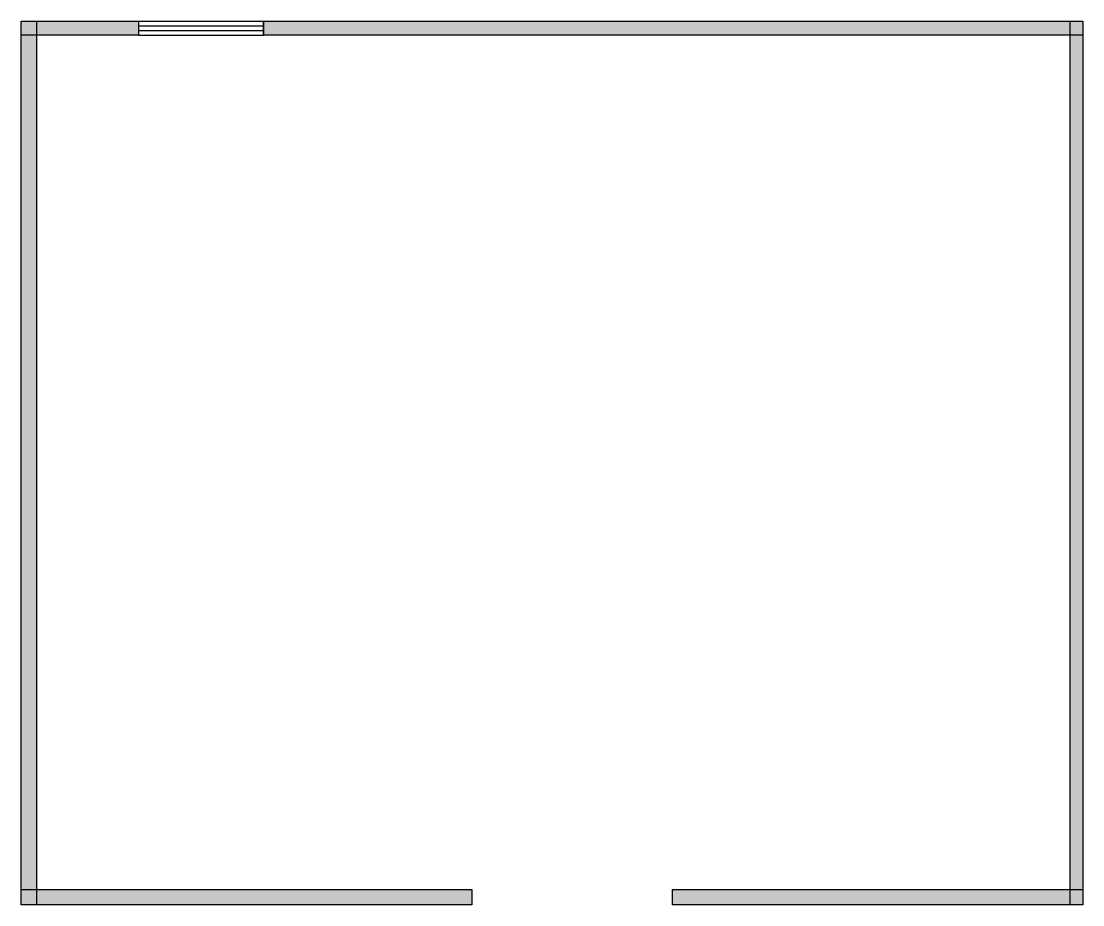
# Model space of a CAD drawing. Header units: centimetres. Extents: x 3 to 1100, y 97 to 1010.
import ezdxf

# ---------------------------------------------------------------- set-up
doc = ezdxf.new("R2010")
doc.units = ezdxf.units.CM
doc.layers.add('WALL', color=7, linetype='Continuous')
doc.layers.add('WINDOW', color=5, linetype='Continuous')

msp = doc.modelspace()

# ---------------------------------------------------------------- hatches: boundary and pattern name
at = {"layer": 'WALL'}
h = msp.add_hatch(color=256, dxfattribs=at)
h.dxf.hatch_style = 1
h.paths.add_polyline_path([(2.6, 1009.6), (123.9, 1009.6), (123.9, 995.2), (2.6, 995.2)])
h = msp.add_hatch(color=256, dxfattribs=at)
h.dxf.hatch_style = 1
h.paths.add_polyline_path([(2.6, 1009.6), (18.3, 1009.6), (18.3, 96.5), (2.6, 96.5)])
h = msp.add_hatch(color=256, dxfattribs=at)
h.dxf.hatch_style = 1
h.paths.add_polyline_path([(253, 1009.6), (1099.6, 1009.6), (1099.6, 995.2), (253, 995.2)])
h = msp.add_hatch(color=256, dxfattribs=at)
h.dxf.hatch_style = 1
h.paths.add_polyline_path([(1086.5, 1009.6), (1099.6, 1009.6), (1099.6, 96.5), (1086.5, 96.5)])
h = msp.add_hatch(color=256, dxfattribs=at)
h.dxf.hatch_style = 1
h.paths.add_polyline_path([(2.6, 112.2), (468.3, 112.2), (468.3, 96.5), (2.6, 96.5)])
h = msp.add_hatch(color=256, dxfattribs=at)
h.dxf.hatch_style = 1
h.paths.add_polyline_path([(675.7, 112.2), (1099.6, 112.2), (1099.6, 96.5), (675.7, 96.5)])

# ---------------------------------------------------------------- linework, layer by layer
for points in [[(2.6, 1009.6), (123.9, 1009.6), (123.9, 995.2), (2.6, 995.2)], [(2.6, 1009.6), (18.3, 1009.6), (18.3, 96.5), (2.6, 96.5)], [(253, 1009.6), (1099.6, 1009.6), (1099.6, 995.2), (253, 995.2)], [(1086.5, 1009.6), (1099.6, 1009.6), (1099.6, 96.5), (1086.5, 96.5)], [(2.6, 112.2), (468.3, 112.2), (468.3, 96.5), (2.6, 96.5)], [(675.7, 112.2), (1099.6, 112.2), (1099.6, 96.5), (675.7, 96.5)]]:
    msp.add_lwpolyline(points, close=True, dxfattribs=at)
at = {"layer": 'WINDOW'}
for p, q in [((123.9, 1009.6), (253, 1009.6)), ((123.9, 1009.6), (123.9, 995.2)), ((253, 1009.6), (253, 995.2)), ((123.9, 1004.8), (253, 1004.8)), ((123.9, 1000), (253, 1000)), ((123.9, 995.2), (253, 995.2))]:
    msp.add_line(p, q, dxfattribs=at)

doc.saveas('drawing.dxf')
